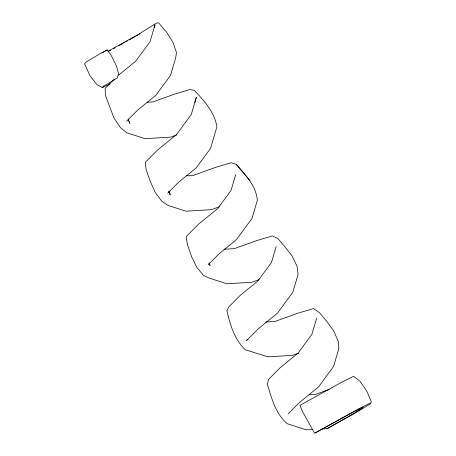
<?xml version="1.0" encoding="UTF-8"?>
<svg xmlns="http://www.w3.org/2000/svg" width="456" height="456" viewBox="0 0 456 456"><rect width="100%" height="100%" fill="white"/><g stroke="black" fill="none" stroke-linecap="round" stroke-linejoin="round"><path stroke-width="0.68" d="M154.59 27.406L154.989 24.875L150.041 41.644L135.683 61.218L117.106 76.346M194.872 102.406L196.331 97.333L191.263 114.496L176.569 134.526L157.571 150.001L145.401 162.245L146.085 169.501L150.412 181.733L155.16 192.295L161.88 201.33L168.007 205.394L186.014 211.202L211.299 209.686L219.262 206.819M235.672 174.694L231.044 190.374L217.82 208.466L198.497 224.204L186.145 236.63L187.387 244.593L191.748 256.933L196.764 267.301L203.376 275.361L209.047 278.046L226.814 283.774L251.758 282.281L258.957 279.688M276.154 246.593L271.468 262.468L257.879 280.987L240.295 295.311L229.009 306.671L226.917 310.65C230.029 324.752 234.601 339.486 245.265 349.769L267.86 356.843L292.473 355.366L298.458 353.212M316.675 318.123L311.904 334.288L298.064 353.155L280.149 367.747L268.641 379.324L267.364 384.283C271.651 398.373 275.578 413.723 287.223 423.698L306.181 429.808L312.463 429.592M247.175 339.441L246.576 340.575L258.21 328.873L277.465 313.192L292.803 292.279L298.093 274.364L297.038 266.315L292.193 256.038L285.416 247.454L278.143 238.79L272.585 235.866L256.756 240.574L234.412 248.628L224.004 249.25M117.899 76.773L117.232 77.999L103.666 86.15L102.446 87.62L96.746 84.474L90.003 75.759L84.599 63.789L85.95 62.164L100.217 53.591L107.234 49.898L111.23 55.489L116.605 66.337L118.896 74.932M103.506 86.07L102.446 87.62L109.907 83.898M114.125 79.344L105.188 88.333L105.33 95.099L113.914 117.922L120.435 127.686L126.682 132.73L145.048 138.652L170.829 137.108L176.746 134.976M126.722 121.108L137.723 110.038L155.986 95.161L170.555 75.303L175.577 58.282L176.472 52.582L173.098 42.682L166.736 32.359L158.574 22.8L157.502 22.8L154.493 24.282L138.105 34.576L107.867 51.38M167.734 193.133L178.484 182.32L196.325 167.785L210.558 148.388L216.919 126.682C214.4 112.039 204.197 100.77 194.33 90.356L189.827 89.587L174.488 94.147L152.891 101.933L147.208 102.269M208.215 264.68L218.789 254.049L236.499 239.577L252.003 218.441L257.344 200.332C256.169 185.609 245.311 174.967 236.265 164.337L231.323 162.695L215.688 167.341L193.646 175.286L186.601 175.708M288.169 413.854L299.581 402.374L318.505 386.962L333.592 366.39L338.791 348.766L338.295 341.419L333.763 331.027L326.929 321.56L319.622 312.85L313.614 308.541L297.568 313.312L274.928 321.474L265.78 322.022M101.916 53.096L107.234 49.898M120.635 44.802L122.47 43.765M123.69 43.075L124.915 42.379M126.141 41.69L127.361 41M129.196 39.963L135.312 36.503M136.532 35.807L137.758 35.118M138.983 34.428L140.203 33.733M326.866 428.725L350.288 415.501L362.018 408.451L363.05 407.202L353.064 412.19L314.651 433.2L358.519 408.912L371.401 402.483L370.067 404.09L354.973 413.159L327.471 428.532L321.377 429.056M108.819 51.22L110.688 50.206M113.8 48.524L115.043 47.846M118.777 45.822L120.025 45.15M329.226 389.464L315.478 394.423L309.197 394.799M250.184 180.861L236.265 164.337M314.218 432.584L302.767 412.002L299.917 405.35L341.55 382.293L353.571 376.291L359.864 381.096L366.641 390.792L371.315 401.679M208.939 263.175L210.119 265.614L209.218 263.072M168.834 191.776L170.23 194.883L168.868 191.024M128.296 119.711L129.817 123.508L128.199 118.925"/></g></svg>
